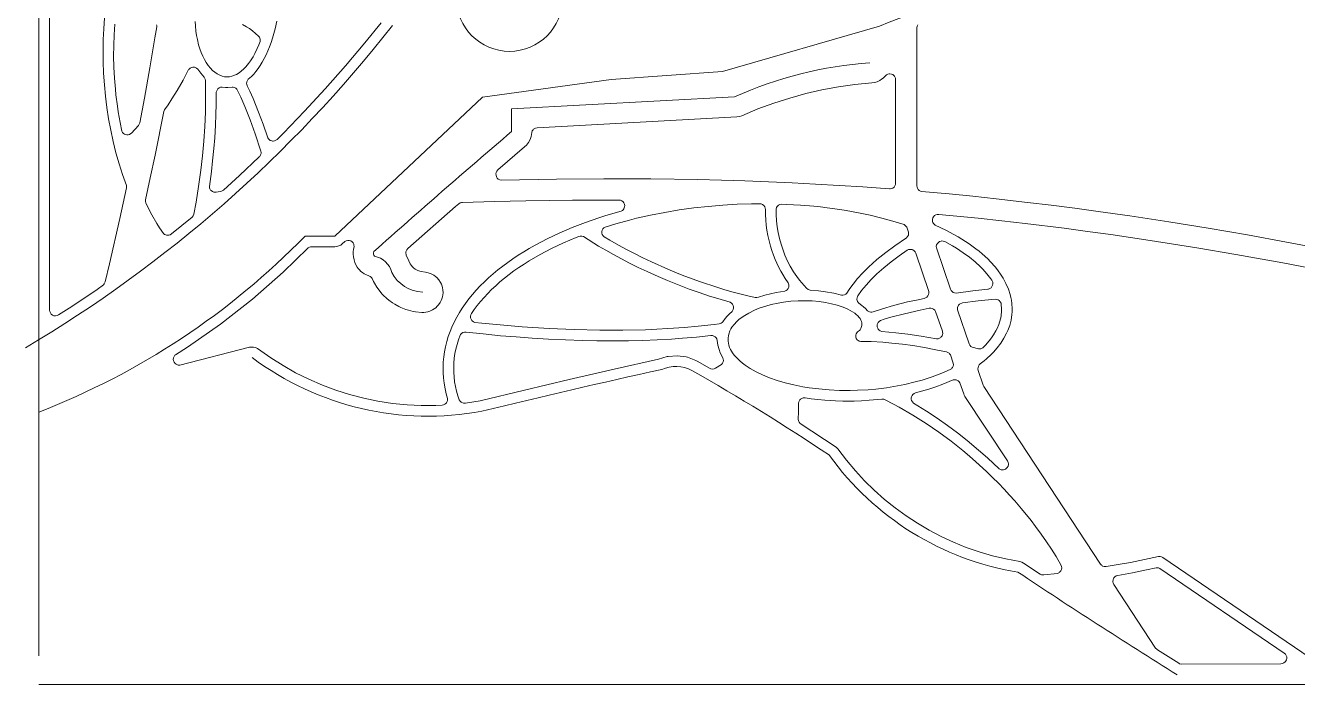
# Model space of a CAD drawing. Header units: inches. Extents: x 36 to 78, y 17.3 to 55.9.
# Drawn here: x 35.97 to 62.3, y 17.31 to 30.96 of the extents above; entities that cross this region are included whole.
import ezdxf

# ---------------------------------------------------------------- set-up
doc = ezdxf.new("R2010")
doc.units = ezdxf.units.IN
doc.layers.add('01_ORIGINAL_PLAN', color=7, linetype='CONTINUOUS', lineweight=20)
doc.layers.add('02_CONCEPT_CLOSED_AREAS', color=7, linetype='CONTINUOUS', lineweight=15)

msp = doc.modelspace()

# ---------------------------------------------------------------- linework, layer by layer
at = {"layer": '01_ORIGINAL_PLAN'}
for p, q in [((36.248, 17.906), (36.248, 55.9)), ((71.442, 17.312), (36.248, 17.312))]:
    msp.add_line(p, q, dxfattribs=at)
for points in [[(53.65, 30.945, -0.14301), (60.243, 31.63, -0.286424), (65.36, 28.431), (66.481, 23.89, -0.272091), (64.9, 18.954), (63.661, 17.533)], [(53.65, 30.945), (50.4, 30.004), (48.095, 29.84), (45.427, 29.473), (42.376, 26.597), (41.758, 26.597, -0.10797), (36.248, 22.954)]]:
    msp.add_lwpolyline(points, format="xyb", dxfattribs=at)
msp.add_lwpolyline([(46.027, 28.759), (46.027, 29.23), (50.643, 29.479)], dxfattribs=at)
msp.add_circle((45.989, 31.521), 1.1, dxfattribs=at)
for centre, radius, start, end in [((22.02, 47.825), 27.364, 300.648, 321.9453), ((54.073, 21.787), 8.422, 94.2501, 114.0352), ((177.596, -125.015), 202.378, 130.55026, 131.62005), ((43.293, 26.24), 0.119, 162.5746, 211.3187), ((43.119, 25.741), 0.443, 13.2811, 80.611), ((44.225, 26.196), 0.761, 207.5896, 267.5639), ((44.306, 28.951), 6.083, 233.183, 280.5392), ((83.889, -134.15), 161.762, 102.40484, 103.75801), ((49.433, 23.211), 0.689, 61.2688, 115.2094), ((27.349, -15.654), 45.391, 56.1832, 60.407), ((57.468, 25.543), 5.979, 215.6658, 260.7622), ((129.159, 128.7), 131.041, 236.3299, 238.04792)]:
    msp.add_arc(centre, radius, start, end, dxfattribs=at)
at = {"layer": '02_CONCEPT_CLOSED_AREAS'}
for points in [[(37.605, 31.113), (37.589, 30.89), (37.579, 30.663), (37.575, 30.433), (37.577, 30.201), (37.586, 29.967), (37.602, 29.731), (37.625, 29.494), (37.654, 29.257), (37.691, 29.021), (37.735, 28.786), (37.785, 28.552), (37.843, 28.321), (37.908, 28.094), (37.98, 27.872), (38.06, 27.647), (38.062, 27.63), (38.06, 27.596), (37.92, 26.959), (37.706, 26.022), (37.618, 25.649), (37.608, 25.622), (37.601, 25.609), (37.582, 25.588), (37.451, 25.494), (36.93, 25.142), (36.652, 24.965), (36.623, 24.951), (36.592, 24.946), (36.56, 24.949), (36.53, 24.961), (36.504, 24.98), (36.485, 25.005), (36.472, 25.034), (36.468, 25.066), (36.468, 37.66)], [(38.684, 30.971), (38.687, 30.956), (38.686, 30.925), (38.65, 30.7), (38.546, 30.077), (38.434, 29.454), (38.336, 28.942), (38.326, 28.912), (38.308, 28.885), (38.163, 28.728), (38.152, 28.717), (38.126, 28.701), (38.097, 28.692), (38.066, 28.691), (38.036, 28.698), (38.022, 28.704), (37.997, 28.721), (37.986, 28.732), (37.977, 28.744), (37.963, 28.771), (37.928, 28.945), (37.889, 29.172), (37.872, 29.289), (37.843, 29.518), (37.831, 29.635), (37.813, 29.865), (37.801, 30.092), (37.795, 30.319), (37.796, 30.544), (37.803, 30.766), (37.816, 30.985)], [(40.462, 30.979), (40.548, 30.93), (40.607, 30.891), (40.671, 30.843), (40.733, 30.791), (40.793, 30.736), (40.812, 30.712), (40.819, 30.698), (40.828, 30.669), (40.83, 30.653), (40.826, 30.622), (40.801, 30.555), (40.768, 30.478), (40.717, 30.373), (40.682, 30.309), (40.628, 30.224), (40.588, 30.169), (40.532, 30.102), (40.491, 30.059), (40.435, 30.01), (40.393, 29.978), (40.339, 29.945), (40.297, 29.925), (40.242, 29.906), (40.194, 29.896), (40.142, 29.892), (40.091, 29.896), (40.041, 29.907), (39.991, 29.925), (39.937, 29.954), (39.889, 29.987), (39.842, 30.027), (39.797, 30.074), (39.754, 30.128), (39.713, 30.188), (39.674, 30.253), (39.639, 30.323), (39.607, 30.397), (39.579, 30.475), (39.554, 30.556), (39.527, 30.665), (39.511, 30.752), (39.498, 30.838), (39.488, 30.951), (39.485, 31.038)], [(43.33, 31.014), (42.997, 30.599), (42.593, 30.118), (42.176, 29.644), (41.748, 29.181), (41.31, 28.728), (41.178, 28.598), (41.154, 28.58), (41.126, 28.568), (41.096, 28.563), (41.081, 28.564), (41.066, 28.567), (41.037, 28.578), (41.012, 28.595), (41.002, 28.607), (40.985, 28.632), (40.89, 28.911), (40.796, 29.163), (40.681, 29.444), (40.613, 29.598), (40.56, 29.709), (40.55, 29.739), (40.548, 29.755), (40.551, 29.787), (40.562, 29.817), (40.57, 29.83), (40.58, 29.843), (40.645, 29.902), (40.693, 29.952), (40.74, 30.007), (40.785, 30.066), (40.83, 30.13), (40.872, 30.198), (40.912, 30.271), (40.951, 30.348), (40.988, 30.43), (41.022, 30.514), (41.054, 30.603), (41.084, 30.694), (41.112, 30.791), (41.136, 30.889), (41.169, 31.045)], [(62.885, 26.32), (62.073, 26.473), (61.261, 26.62), (60.449, 26.759), (59.637, 26.891), (58.826, 27.015), (58.176, 27.107), (57.688, 27.173), (57.2, 27.236), (56.713, 27.295), (56.063, 27.369), (55.576, 27.42), (55.088, 27.468), (54.514, 27.521), (54.498, 27.525), (54.47, 27.541), (54.446, 27.563), (54.43, 27.59), (54.424, 27.606), (54.42, 27.638), (54.42, 30.91), (54.425, 30.943), (54.438, 30.973)], [(62.712, 17.761), (59.508, 19.944), (59.484, 19.957), (59.453, 19.963), (59.423, 19.961), (59.133, 19.9), (58.841, 19.842), (58.548, 19.789), (58.341, 19.754), (58.31, 19.753), (58.295, 19.756), (58.266, 19.766), (58.253, 19.774), (58.241, 19.784), (58.221, 19.807), (55.808, 23.485), (55.794, 23.512), (55.691, 23.815), (55.685, 23.845), (55.686, 23.875), (55.695, 23.903), (55.71, 23.929), (55.732, 23.95), (55.813, 24.014), (55.864, 24.057), (55.96, 24.146), (56.005, 24.192), (56.084, 24.282), (56.16, 24.383), (56.223, 24.481), (56.278, 24.584), (56.304, 24.643), (56.342, 24.747), (56.371, 24.859), (56.388, 24.972), (56.392, 25.03), (56.394, 25.088), (56.387, 25.203), (56.378, 25.269), (56.367, 25.326), (56.352, 25.386), (56.315, 25.501), (56.265, 25.617), (56.205, 25.728), (56.166, 25.789), (56.088, 25.899), (56.041, 25.958), (55.945, 26.066), (55.888, 26.123), (55.774, 26.227), (55.711, 26.281), (55.643, 26.334), (55.505, 26.434), (55.429, 26.486), (55.274, 26.581), (55.188, 26.63), (55.017, 26.72), (54.8, 26.824), (54.776, 26.843), (54.766, 26.854), (54.751, 26.881), (54.746, 26.896), (54.742, 26.926), (54.743, 26.941), (54.75, 26.971), (54.765, 26.998), (54.786, 27.02), (54.799, 27.029), (54.813, 27.036), (54.842, 27.045), (54.873, 27.046), (55.692, 26.966), (56.177, 26.914), (56.661, 26.858), (57.469, 26.758), (57.953, 26.694), (58.438, 26.626), (59.246, 26.507), (60.215, 26.352), (61.024, 26.215), (61.994, 26.041), (62.964, 25.857)]]:
    msp.add_lwpolyline(points, dxfattribs=at)
for points in [[(38.459, 27.283), (38.453, 27.314), (38.456, 27.346), (38.554, 27.804), (38.652, 28.274), (38.831, 29.179), (38.847, 29.209), (38.92, 29.314), (39.001, 29.436), (39.112, 29.613), (39.232, 29.824), (39.345, 30.042), (39.355, 30.054), (39.378, 30.075), (39.406, 30.089), (39.437, 30.095), (39.468, 30.093), (39.483, 30.089), (39.511, 30.076), (39.535, 30.055), (39.597, 29.97), (39.669, 29.888), (39.677, 29.875), (39.689, 29.848), (39.693, 29.82), (39.697, 29.708), (39.699, 29.416), (39.694, 29.162), (39.681, 28.862), (39.66, 28.562), (39.632, 28.261), (39.598, 27.962), (39.553, 27.626), (39.502, 27.297), (39.457, 27.047), (39.442, 27.016), (39.419, 26.991), (38.99, 26.64), (38.964, 26.624), (38.935, 26.615), (38.92, 26.613), (38.89, 26.615), (38.875, 26.619), (38.848, 26.632), (38.825, 26.652), (38.744, 26.77), (38.69, 26.857), (38.585, 27.036), (38.486, 27.225)], [(45.815, 27.756), (45.785, 27.763), (45.757, 27.778), (45.735, 27.799), (45.718, 27.825), (45.709, 27.855), (45.708, 27.886), (45.714, 27.916), (45.728, 27.943), (45.749, 27.966), (46.301, 28.441), (46.338, 28.477), (46.364, 28.509), (46.382, 28.535), (46.414, 28.597), (46.434, 28.657), (46.442, 28.697), (46.448, 28.742), (46.458, 28.772), (46.476, 28.798), (46.487, 28.809), (46.5, 28.818), (46.528, 28.832), (46.559, 28.838), (50.697, 29.062), (50.751, 29.073), (50.795, 29.088), (51.13, 29.228), (51.459, 29.35), (51.788, 29.455), (52.12, 29.547), (52.456, 29.624), (52.796, 29.686), (53.133, 29.733), (53.489, 29.768), (53.54, 29.776), (53.598, 29.793), (53.655, 29.82), (53.69, 29.842), (53.722, 29.867), (53.79, 29.934), (53.817, 29.948), (53.847, 29.956), (53.863, 29.956), (53.893, 29.952), (53.922, 29.939), (53.934, 29.93), (53.956, 29.908), (53.971, 29.882), (53.976, 29.867), (53.98, 29.836), (53.98, 27.693), (53.976, 27.663), (53.965, 27.635), (53.957, 27.622), (53.947, 27.61), (53.923, 27.591), (53.896, 27.579), (53.866, 27.573), (53.851, 27.573), (53.3, 27.613), (52.813, 27.645), (52.325, 27.673), (51.837, 27.698), (51.35, 27.72), (50.862, 27.738), (50.375, 27.753), (49.888, 27.765), (48.913, 27.78), (47.938, 27.783), (46.964, 27.776)], [(39.917, 27.505), (39.885, 27.504), (39.869, 27.507), (39.839, 27.518), (39.813, 27.537), (39.802, 27.549), (39.786, 27.577), (39.78, 27.592), (39.776, 27.624), (39.817, 27.935), (39.842, 28.151), (39.868, 28.412), (39.886, 28.631), (39.903, 28.893), (39.913, 29.111), (39.918, 29.328), (39.92, 29.575), (39.928, 29.606), (39.935, 29.62), (39.954, 29.645), (39.98, 29.664), (40.009, 29.676), (40.04, 29.68), (40.107, 29.673), (40.161, 29.673), (40.25, 29.681), (40.266, 29.681), (40.296, 29.674), (40.323, 29.66), (40.345, 29.639), (40.354, 29.627), (40.429, 29.47), (40.512, 29.281), (40.622, 29.003), (40.726, 28.712), (40.84, 28.357), (40.846, 28.324), (40.845, 28.308), (40.836, 28.276), (40.819, 28.247), (40.808, 28.235), (40.403, 27.853), (40.066, 27.55), (40.039, 27.532), (40.024, 27.526), (40.008, 27.522), (39.961, 27.516)], [(39.164, 23.927), (39.133, 23.927), (39.118, 23.93), (39.089, 23.942), (39.065, 23.96), (39.046, 23.985), (39.039, 23.999), (39.034, 24.013), (39.029, 24.044), (39.033, 24.074), (39.044, 24.103), (39.062, 24.128), (39.073, 24.139), (39.326, 24.297), (40.006, 24.774), (40.67, 25.294), (41.305, 25.849), (41.812, 26.343), (41.824, 26.353), (41.851, 26.368), (41.866, 26.373), (41.896, 26.377), (42.376, 26.377), (42.417, 26.381), (42.457, 26.392), (42.494, 26.411), (42.527, 26.437), (42.581, 26.486), (42.609, 26.501), (42.641, 26.508), (42.657, 26.508), (42.673, 26.507), (42.703, 26.496), (42.73, 26.479), (42.751, 26.455), (42.765, 26.426), (42.769, 26.41), (42.77, 26.378), (42.76, 26.322), (42.755, 26.277), (42.754, 26.219), (42.759, 26.164), (42.771, 26.107), (42.787, 26.053), (42.811, 26), (42.836, 25.954), (42.855, 25.926), (42.881, 25.895), (42.911, 25.866), (42.943, 25.84), (42.977, 25.817), (43.013, 25.798), (43.093, 25.768), (43.106, 25.761), (43.129, 25.741), (43.147, 25.717), (43.172, 25.659), (43.191, 25.624), (43.244, 25.538), (43.267, 25.504), (43.348, 25.404), (43.376, 25.375), (43.447, 25.307), (43.489, 25.272), (43.569, 25.214), (43.615, 25.185), (43.701, 25.137), (43.737, 25.12), (43.842, 25.078), (43.895, 25.062), (43.992, 25.038), (44.046, 25.028), (44.177, 25.015), (44.218, 25.016), (44.259, 25.02), (44.299, 25.029), (44.34, 25.042), (44.396, 25.068), (44.431, 25.089), (44.463, 25.114), (44.494, 25.143), (44.522, 25.175), (44.555, 25.224), (44.574, 25.26), (44.589, 25.299), (44.601, 25.338), (44.608, 25.379), (44.612, 25.42), (44.61, 25.481), (44.603, 25.523), (44.592, 25.563), (44.578, 25.601), (44.56, 25.637), (44.526, 25.689), (44.483, 25.737), (44.454, 25.763), (44.42, 25.788), (44.367, 25.817), (44.308, 25.839), (44.248, 25.851), (44.157, 25.862), (44.129, 25.869), (44.088, 25.884), (44.036, 25.913), (44.001, 25.94), (43.98, 25.959), (43.951, 25.993), (43.932, 26.023), (43.879, 26.148), (43.852, 26.198), (43.847, 26.212), (43.841, 26.242), (43.844, 26.272), (43.848, 26.287), (43.862, 26.314), (43.882, 26.337), (44.873, 27.207), (44.939, 27.264), (44.966, 27.282), (44.997, 27.292), (45.014, 27.294), (45.676, 27.312), (46.323, 27.326), (47.293, 27.339), (48.253, 27.343), (48.284, 27.339), (48.313, 27.327), (48.338, 27.308), (48.357, 27.283), (48.364, 27.269), (48.369, 27.254), (48.373, 27.223), (48.372, 27.207), (48.364, 27.177), (48.357, 27.163), (48.338, 27.138), (48.326, 27.128), (48.299, 27.112), (47.983, 27.02), (47.838, 26.974), (47.558, 26.878), (47.284, 26.773), (47.019, 26.66), (46.765, 26.54), (46.518, 26.411), (46.397, 26.342), (46.282, 26.273), (46.17, 26.202), (46.057, 26.127), (45.952, 26.053), (45.848, 25.977), (45.748, 25.898), (45.648, 25.815), (45.557, 25.734), (45.468, 25.651), (45.381, 25.564), (45.298, 25.475), (45.222, 25.387), (45.149, 25.297), (45.077, 25.201), (45.011, 25.106), (44.953, 25.014), (44.898, 24.918), (44.844, 24.815), (44.797, 24.714), (44.758, 24.618), (44.722, 24.517), (44.69, 24.412), (44.662, 24.302), (44.643, 24.201), (44.628, 24.096), (44.617, 23.983), (44.613, 23.874), (44.615, 23.767), (44.622, 23.663), (44.635, 23.552), (44.655, 23.437), (44.678, 23.332), (44.704, 23.233), (44.705, 23.203), (44.697, 23.173), (44.683, 23.146), (44.673, 23.134), (44.65, 23.115), (44.622, 23.102), (44.592, 23.096), (44.466, 23.09), (44.163, 23.089), (43.868, 23.104), (43.568, 23.134), (43.264, 23.181), (42.97, 23.242), (42.679, 23.318), (42.392, 23.409), (42.115, 23.512), (41.833, 23.635), (41.562, 23.769), (41.302, 23.915), (41.045, 24.078), (40.769, 24.272), (40.731, 24.289), (40.69, 24.299), (40.647, 24.3), (40.606, 24.294)], [(47.946, 26.581), (47.925, 26.603), (47.909, 26.629), (47.901, 26.659), (47.901, 26.689), (47.908, 26.719), (47.923, 26.746), (47.944, 26.768), (47.97, 26.784), (48.188, 26.852), (48.472, 26.929), (48.618, 26.965), (48.91, 27.031), (49.204, 27.088), (49.502, 27.137), (49.802, 27.179), (50.102, 27.212), (50.401, 27.237), (50.7, 27.254), (50.998, 27.263), (51.165, 27.265), (51.197, 27.261), (51.226, 27.249), (51.251, 27.229), (51.27, 27.204), (51.281, 27.175), (51.285, 27.144), (51.286, 27.037), (51.292, 26.932), (51.302, 26.825), (51.317, 26.717), (51.337, 26.607), (51.361, 26.497), (51.391, 26.385), (51.419, 26.295), (51.451, 26.204), (51.487, 26.115), (51.559, 25.958), (51.605, 25.871), (51.643, 25.804), (51.697, 25.718), (51.758, 25.627), (51.765, 25.613), (51.772, 25.583), (51.771, 25.553), (51.768, 25.538), (51.755, 25.509), (51.737, 25.485), (51.712, 25.467), (51.684, 25.455), (51.509, 25.426), (51.389, 25.401), (51.27, 25.37), (51.141, 25.329), (51.109, 25.323), (51.076, 25.325), (50.922, 25.36), (50.62, 25.437), (50.448, 25.486), (50.279, 25.537), (49.945, 25.648), (49.62, 25.768), (49.461, 25.831), (49.267, 25.911), (48.929, 26.062), (48.75, 26.147), (48.575, 26.233), (48.408, 26.32), (48.246, 26.408), (48.063, 26.511)], [(51.506, 27.154), (51.515, 27.185), (51.532, 27.212), (51.555, 27.234), (51.583, 27.249), (51.614, 27.257), (51.725, 27.253), (52.01, 27.237), (52.287, 27.213), (52.425, 27.199), (52.561, 27.182), (52.825, 27.146), (52.957, 27.125), (53.21, 27.079), (53.457, 27.027), (53.696, 26.969), (53.925, 26.906), (54.157, 26.833), (54.171, 26.825), (54.195, 26.804), (54.213, 26.778), (54.248, 26.676), (54.25, 26.644), (54.248, 26.629), (54.244, 26.613), (54.229, 26.585), (54.208, 26.561), (53.965, 26.396), (53.776, 26.256), (53.595, 26.11), (53.499, 26.026), (53.424, 25.957), (53.3, 25.835), (53.187, 25.71), (53.127, 25.637), (53.072, 25.564), (53.021, 25.491), (52.972, 25.414), (52.949, 25.392), (52.936, 25.384), (52.921, 25.377), (52.89, 25.37), (52.859, 25.371), (52.702, 25.412), (52.531, 25.445), (52.384, 25.464), (52.209, 25.477), (52.194, 25.481), (52.167, 25.493), (52.136, 25.518), (52.037, 25.629), (51.991, 25.685), (51.935, 25.76), (51.868, 25.858), (51.798, 25.976), (51.745, 26.078), (51.69, 26.199), (51.65, 26.303), (51.609, 26.426), (51.575, 26.548), (51.548, 26.671), (51.528, 26.791), (51.515, 26.91), (51.506, 27.043)], [(45.272, 24.811), (45.243, 24.822), (45.218, 24.84), (45.208, 24.852), (45.192, 24.878), (45.183, 24.907), (45.181, 24.938), (45.188, 24.968), (45.202, 24.996), (45.258, 25.076), (45.319, 25.158), (45.388, 25.243), (45.461, 25.327), (45.537, 25.409), (45.618, 25.49), (45.703, 25.57), (45.791, 25.648), (45.883, 25.725), (45.982, 25.802), (46.081, 25.875), (46.183, 25.947), (46.289, 26.017), (46.395, 26.085), (46.622, 26.217), (46.86, 26.342), (47.109, 26.459), (47.366, 26.569), (47.422, 26.591), (47.453, 26.598), (47.486, 26.597), (47.517, 26.588), (47.833, 26.391), (47.982, 26.303), (48.14, 26.215), (48.304, 26.126), (48.475, 26.037), (48.653, 25.949), (48.836, 25.862), (49.064, 25.759), (49.259, 25.676), (49.499, 25.579), (49.705, 25.501), (49.914, 25.426), (50.126, 25.355), (50.299, 25.301), (50.553, 25.226), (50.581, 25.21), (50.603, 25.186), (50.619, 25.158), (50.626, 25.126), (50.626, 25.11), (50.62, 25.078), (50.614, 25.063), (50.596, 25.037), (50.542, 24.986), (50.494, 24.937), (50.453, 24.889), (50.402, 24.821), (50.392, 24.81), (50.368, 24.793), (50.355, 24.787), (50.327, 24.78), (50.223, 24.766), (49.894, 24.729), (49.612, 24.704), (49.269, 24.68), (49.037, 24.668), (48.802, 24.659), (48.331, 24.649), (47.858, 24.65), (47.329, 24.662), (46.81, 24.684), (46.252, 24.719), (45.72, 24.764), (45.417, 24.794)], [(54.825, 26.352), (54.823, 26.384), (54.83, 26.415), (54.844, 26.443), (54.865, 26.467), (54.891, 26.484), (54.921, 26.494), (54.937, 26.496), (54.968, 26.493), (55, 26.481), (55.16, 26.393), (55.238, 26.346), (55.381, 26.253), (55.512, 26.158), (55.63, 26.061), (55.737, 25.963), (55.786, 25.914), (55.871, 25.818), (55.951, 25.715), (55.973, 25.682), (55.987, 25.655), (55.992, 25.64), (55.994, 25.609), (55.989, 25.578), (55.975, 25.55), (55.955, 25.526), (55.93, 25.508), (55.901, 25.498), (55.886, 25.495), (55.578, 25.462), (55.231, 25.418), (55.201, 25.421), (55.173, 25.432), (55.16, 25.44), (55.138, 25.46), (55.129, 25.472), (55.116, 25.499)], [(53.22, 25.206), (53.209, 25.217), (53.192, 25.243), (53.186, 25.257), (53.18, 25.288), (53.182, 25.319), (53.192, 25.348), (53.199, 25.362), (53.275, 25.469), (53.368, 25.583), (53.475, 25.698), (53.592, 25.813), (53.736, 25.941), (53.89, 26.066), (54.051, 26.187), (54.217, 26.302), (54.245, 26.316), (54.276, 26.322), (54.291, 26.322), (54.322, 26.316), (54.337, 26.31), (54.363, 26.293), (54.374, 26.282), (54.383, 26.27), (54.397, 26.241), (54.667, 25.448), (54.669, 25.416), (54.663, 25.385), (54.649, 25.357), (54.629, 25.334), (54.602, 25.316), (54.573, 25.306), (54.411, 25.273), (54.229, 25.233), (53.934, 25.158), (53.707, 25.092), (53.516, 25.029), (53.485, 25.023), (53.47, 25.023), (53.438, 25.029), (53.41, 25.043), (53.397, 25.052), (53.355, 25.097), (53.319, 25.131), (53.283, 25.161)], [(55.263, 25.072), (55.261, 25.104), (55.263, 25.12), (55.274, 25.151), (55.283, 25.165), (55.305, 25.188), (55.319, 25.197), (55.348, 25.21), (55.364, 25.214), (55.691, 25.254), (56.039, 25.288), (56.07, 25.287), (56.1, 25.277), (56.126, 25.26), (56.147, 25.237), (56.162, 25.209), (56.168, 25.179), (56.173, 25.092), (56.172, 25.039), (56.164, 24.953), (56.155, 24.901), (56.133, 24.817), (56.116, 24.767), (56.081, 24.683), (56.057, 24.634), (56.009, 24.552), (55.98, 24.51), (55.947, 24.464), (55.882, 24.384), (55.842, 24.34), (55.784, 24.283), (55.756, 24.268), (55.741, 24.263), (55.726, 24.261), (55.695, 24.261), (55.568, 24.297), (55.54, 24.314), (55.517, 24.338), (55.502, 24.368)], [(53.261, 24.682), (53.245, 24.654), (53.234, 24.642), (53.192, 24.612), (53.178, 24.597), (53.162, 24.573), (53.154, 24.545), (53.154, 24.509), (53.165, 24.476), (53.187, 24.447), (53.203, 24.434), (53.223, 24.424), (53.243, 24.418), (53.259, 24.417), (53.473, 24.412), (53.715, 24.398), (53.905, 24.382), (54.122, 24.357), (54.339, 24.328), (54.578, 24.289), (54.812, 24.245), (55.033, 24.199), (55.062, 24.189), (55.088, 24.172), (55.098, 24.161), (55.115, 24.135), (55.173, 23.965), (55.176, 23.933), (55.169, 23.902), (55.155, 23.874), (55.145, 23.861), (55.134, 23.85), (55.107, 23.833), (54.94, 23.759), (54.739, 23.683), (54.532, 23.616), (54.387, 23.576), (54.169, 23.524), (53.944, 23.48), (53.793, 23.457), (53.568, 23.43), (53.415, 23.416), (53.19, 23.404), (53.041, 23.4), (52.82, 23.402), (52.605, 23.413), (52.394, 23.431), (52.192, 23.457), (52.06, 23.478), (51.873, 23.515), (51.692, 23.559), (51.526, 23.608), (51.369, 23.663), (51.225, 23.722), (51.091, 23.786), (50.973, 23.852), (50.868, 23.921), (50.808, 23.966), (50.753, 24.013), (50.677, 24.087), (50.64, 24.132), (50.605, 24.178), (50.562, 24.252), (50.543, 24.293), (50.528, 24.337), (50.518, 24.38), (50.512, 24.423), (50.512, 24.491), (50.518, 24.532), (50.526, 24.567), (50.55, 24.634), (50.571, 24.674), (50.593, 24.709), (50.639, 24.769), (50.696, 24.83), (50.738, 24.867), (50.781, 24.901), (50.859, 24.955), (50.941, 25.003), (51.06, 25.061), (51.159, 25.102), (51.294, 25.147), (51.403, 25.178), (51.548, 25.21), (51.662, 25.229), (51.812, 25.247), (51.962, 25.257), (52.111, 25.259), (52.256, 25.254), (52.395, 25.241), (52.528, 25.222), (52.654, 25.197), (52.77, 25.167), (52.897, 25.123), (52.99, 25.082), (53.087, 25.029), (53.133, 24.998), (53.164, 24.974), (53.197, 24.943), (53.227, 24.912), (53.245, 24.887), (53.263, 24.857), (53.275, 24.829), (53.282, 24.801), (53.284, 24.777), (53.282, 24.748)], [(53.694, 24.621), (53.664, 24.632), (53.638, 24.649), (53.618, 24.673), (53.61, 24.687), (53.6, 24.716), (53.598, 24.732), (53.6, 24.763), (53.611, 24.793), (53.619, 24.806), (53.64, 24.83), (53.666, 24.847), (53.746, 24.874), (53.88, 24.915), (54.162, 24.99), (54.486, 25.064), (54.677, 25.102), (54.708, 25.104), (54.739, 25.098), (54.767, 25.084), (54.79, 25.064), (54.807, 25.038), (54.949, 24.626), (54.953, 24.611), (54.955, 24.58), (54.949, 24.549), (54.943, 24.535), (54.926, 24.509), (54.915, 24.497), (54.889, 24.48), (54.874, 24.474), (54.859, 24.47), (54.828, 24.468), (54.508, 24.524), (54.233, 24.565), (53.983, 24.595)], [(45.051, 23.137), (45.035, 23.138), (45.004, 23.148), (44.99, 23.156), (44.965, 23.177), (44.947, 23.204), (44.919, 23.287), (44.891, 23.386), (44.87, 23.48), (44.853, 23.578), (44.841, 23.683), (44.835, 23.774), (44.833, 23.872), (44.837, 23.968), (44.846, 24.07), (44.86, 24.166), (44.877, 24.254), (44.902, 24.354), (44.931, 24.447), (44.967, 24.546), (44.975, 24.56), (44.997, 24.583), (45.024, 24.6), (45.055, 24.609), (45.088, 24.61), (45.443, 24.57), (45.804, 24.535), (46.126, 24.508), (46.458, 24.484), (46.799, 24.464), (47.146, 24.448), (47.499, 24.437), (47.795, 24.431), (48.153, 24.428), (48.452, 24.431), (48.75, 24.437), (49.046, 24.448), (49.34, 24.464), (49.572, 24.48), (49.859, 24.504), (50.157, 24.536), (50.187, 24.536), (50.216, 24.528), (50.243, 24.514), (50.265, 24.493), (50.281, 24.467), (50.29, 24.438), (50.301, 24.34), (50.325, 24.25), (50.352, 24.18), (50.406, 24.079), (50.414, 24.05), (50.415, 24.02), (50.408, 23.99), (50.394, 23.963), (50.373, 23.941), (50.251, 23.861), (50.222, 23.848), (50.19, 23.843), (50.158, 23.847), (50.128, 23.859), (49.87, 24.008), (49.847, 24.02), (49.671, 24.089), (49.646, 24.094), (49.461, 24.12), (49.275, 24.105), (49.249, 24.102), (49.075, 24.046), (48.158, 23.841), (47.226, 23.628), (46.296, 23.409), (45.38, 23.187), (45.078, 23.139)], [(54.349, 23.14), (54.327, 23.162), (54.311, 23.19), (54.304, 23.22), (54.304, 23.251), (54.307, 23.267), (54.32, 23.295), (54.339, 23.32), (54.364, 23.339), (54.393, 23.35), (54.519, 23.383), (54.666, 23.427), (54.811, 23.475), (54.955, 23.528), (55.171, 23.619), (55.201, 23.624), (55.231, 23.621), (55.246, 23.617), (55.273, 23.603), (55.296, 23.582), (55.313, 23.557), (55.392, 23.329), (55.402, 23.303), (55.416, 23.279), (56.295, 21.941), (56.308, 21.912), (56.314, 21.881), (56.314, 21.865), (56.307, 21.834), (56.292, 21.806), (56.271, 21.782), (56.258, 21.773), (56.244, 21.765), (56.213, 21.756), (56.197, 21.755), (56.166, 21.758), (56.136, 21.77), (56.123, 21.779), (55.881, 22.005), (55.698, 22.167), (55.46, 22.366), (55.261, 22.522), (55.056, 22.675), (54.843, 22.824), (54.623, 22.97)], [(52.007, 22.717), (51.985, 22.742), (51.977, 22.756), (51.971, 22.771), (51.965, 22.803), (51.972, 22.957), (51.971, 23.138), (51.977, 23.167), (51.983, 23.181), (52, 23.207), (52.011, 23.217), (52.036, 23.235), (52.064, 23.245), (52.079, 23.248), (52.109, 23.247), (52.229, 23.229), (52.37, 23.212), (52.515, 23.199), (52.738, 23.185), (52.891, 23.181), (53.12, 23.182), (53.277, 23.187), (53.433, 23.197), (53.694, 23.222), (53.723, 23.222), (53.737, 23.22), (53.764, 23.21), (53.938, 23.118), (54.056, 23.053), (54.339, 22.888), (54.612, 22.714), (54.875, 22.534), (55.127, 22.348), (55.369, 22.156), (55.508, 22.04), (55.644, 21.922), (55.862, 21.722), (55.987, 21.602), (56.108, 21.481), (56.226, 21.359), (56.34, 21.236), (56.45, 21.114), (56.589, 20.951), (56.786, 20.708), (56.878, 20.587), (56.995, 20.428), (57.104, 20.27), (57.207, 20.115), (57.302, 19.963), (57.403, 19.788), (57.415, 19.759), (57.419, 19.728), (57.414, 19.697), (57.402, 19.668), (57.382, 19.643), (57.37, 19.633), (57.343, 19.618), (57.328, 19.613), (57.048, 19.581), (57.016, 19.582), (57, 19.586), (56.971, 19.6), (56.628, 19.827), (56.59, 19.846), (56.549, 19.858), (56.259, 19.913), (55.988, 19.978), (55.71, 20.06), (55.442, 20.153), (55.18, 20.258), (54.924, 20.377), (54.675, 20.507), (54.432, 20.65), (54.197, 20.804), (53.969, 20.97), (53.753, 21.143), (53.538, 21.334), (53.336, 21.532), (53.147, 21.737), (52.964, 21.955), (52.786, 22.19), (52.751, 22.226)], [(59.891, 17.735), (59.859, 17.744), (59.844, 17.752), (59.399, 18.031), (59.385, 18.042), (59.363, 18.067), (58.497, 19.387), (58.483, 19.415), (58.479, 19.431), (58.477, 19.446), (58.48, 19.478), (58.491, 19.508), (58.499, 19.521), (58.52, 19.545), (58.547, 19.562), (58.577, 19.571), (58.882, 19.626), (59.175, 19.684), (59.373, 19.726), (59.389, 19.728), (59.421, 19.726), (59.451, 19.716), (62.024, 17.963), (62.048, 17.942), (62.065, 17.915), (62.075, 17.884), (62.076, 17.868), (62.076, 17.852), (62.068, 17.821), (62.053, 17.793), (62.043, 17.781), (62.018, 17.761), (62.004, 17.754), (61.989, 17.748), (61.957, 17.744)]]:
    msp.add_lwpolyline(points, close=True, dxfattribs=at)

doc.saveas('drawing.dxf')
